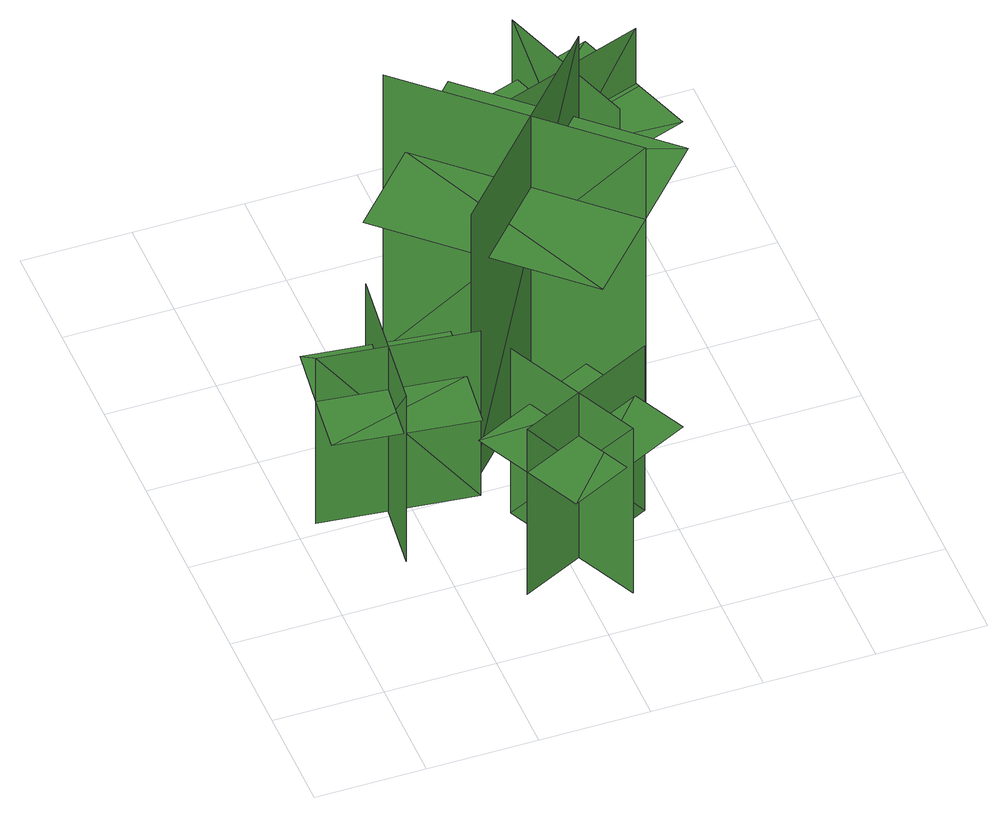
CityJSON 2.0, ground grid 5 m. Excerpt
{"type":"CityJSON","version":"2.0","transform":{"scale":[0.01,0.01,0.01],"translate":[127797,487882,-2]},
"CityObjects":{
"tree1":{"type":"SolitaryVegetationObject","geometry":[{"type":"MultiSurface","lod":"1","boundaries":[[[0,1,2]],[[0,2,3]],[[4,5,6]],[[4,6,7]],[[8,9,10]],[[8,10,11]],[[8,12,13]],[[8,13,9]]]}]},
"tree2":{"type":"SolitaryVegetationObject","geometry":[{"type":"MultiSurface","lod":"1","boundaries":[[[14,15,16]],[[14,16,17]],[[18,19,20]],[[18,20,21]],[[22,23,24]],[[22,24,25]],[[22,26,27]],[[22,27,23]]]}]},
"tree3":{"type":"SolitaryVegetationObject","geometry":[{"type":"MultiSurface","lod":"1","boundaries":[[[28,29,30]],[[28,30,31]],[[32,33,34]],[[32,34,35]],[[36,37,38]],[[36,38,39]],[[36,40,41]],[[36,41,37]]]}]},
"tree4":{"type":"SolitaryVegetationObject","geometry":[{"type":"MultiSurface","lod":"1","boundaries":[[[42,43,44]],[[42,44,45]],[[46,47,48]],[[46,48,49]],[[50,51,52]],[[50,52,53]],[[50,51,54]],[[50,54,55]]]}]}
},
"vertices":[
[791,966,113],[87,1049,113],[87,1049,1052],[791,966,1052],[442,1403,113],[358,700,113],[358,700,1052],[442,1403,1052],[731,973,809],[87,1049,809],[54,772,809],[698,695,809],[764,1251,809],[121,1328,809],
[1405,657,98],[767,348,98],[767,349,1037],[1405,657,1037],[875,838,98],[1183,200,98],[1183,200,1037],[875,838,1037],[1351,631,794],[767,349,794],[889,96,794],[1472,379,794],[1229,883,794],[645,601,794],
[730,1964,96],[1597,1161,96],[1597,1161,1662],[730,1964,1662],[772,1032,96],[1575,1898,96],[1575,1898,1662],[772,1032,1662],[804,1896,1257],[1597,1161,1257],[1914,1503,1257],[1122,2238,1257],[487,1553,1257],[1279,819,1257],
[1357,2184,170],[2023,2415,170],[2023,2415,1110],[1357,2184,1110],[1788,1976,170],[1558,2642,170],[1558,2642,1110],[1788,1976,1110],[1364,2163,796],[2030,2394,796],[1915,2728,796],[1249,2497,796],[2124,2124,796],[1458,1894,796]
]}
